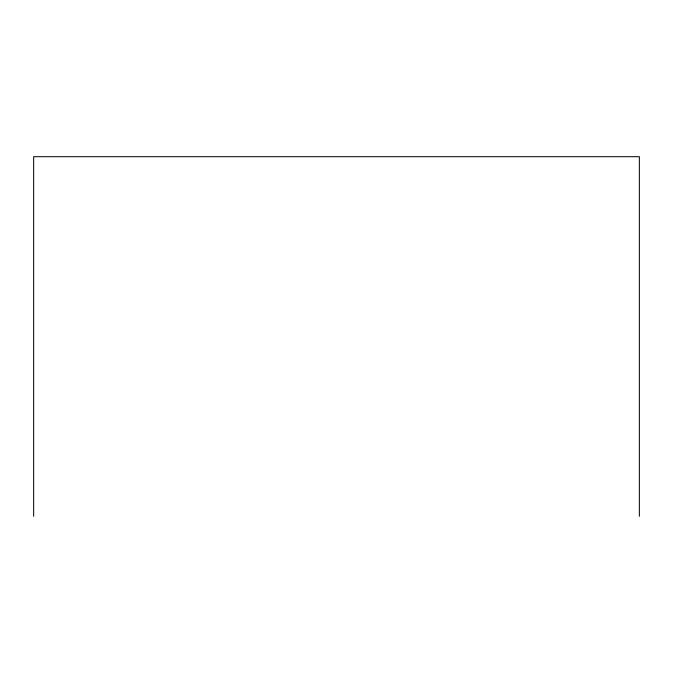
<?xml version="1.0" encoding="UTF-8"?>
<svg xmlns="http://www.w3.org/2000/svg" width="673" height="673" viewBox="0 0 673 673"><rect width="100%" height="100%" fill="white"/><g stroke="black" fill="none" stroke-linecap="round" stroke-linejoin="round"><path stroke-width="1.01" d="M639.35 516.3L639.35 156.7L33.65 156.7L33.65 516.3"/></g></svg>
